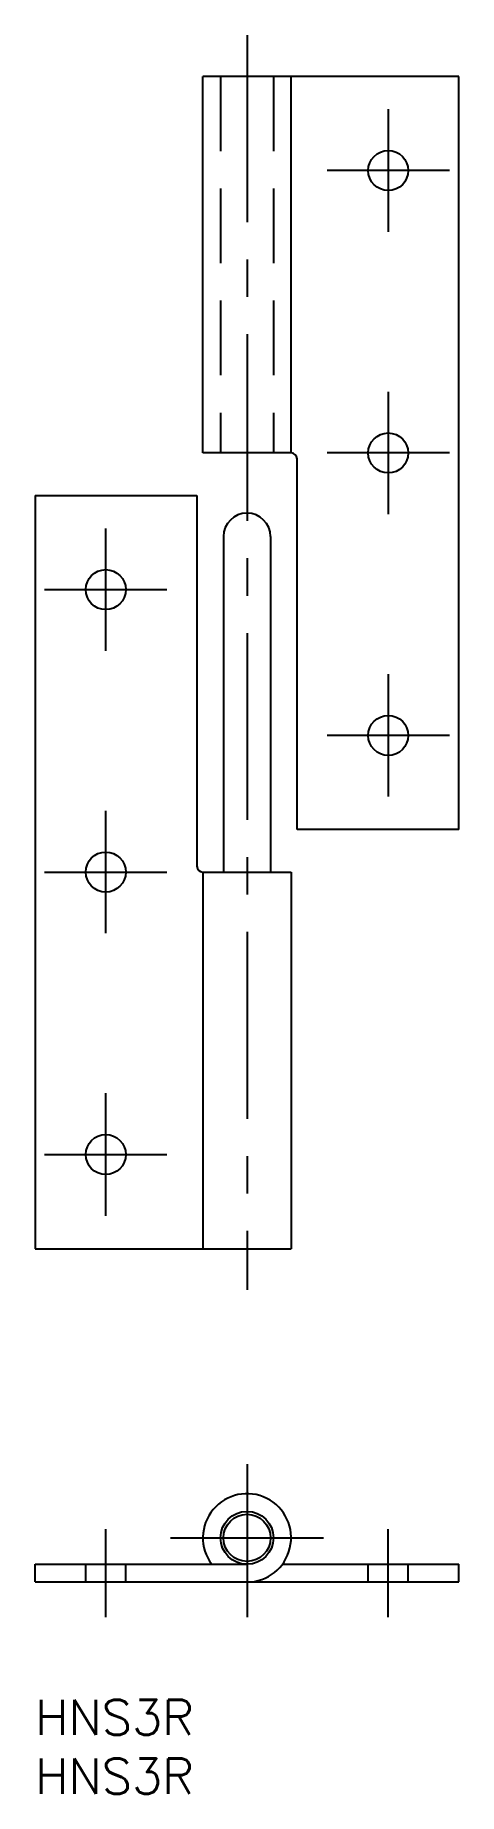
# Model space of a CAD drawing. Extents: x 0 to 36, y -8 to 141.
import ezdxf

# ---------------------------------------------------------------- set-up
doc = ezdxf.new("R2010")
doc.units = 0
doc.header["$LTSCALE"] = 0.5
doc.linetypes.add('CENTER', pattern=[50.8, 31.75, -6.35, 6.35, -6.35])
doc.linetypes.add('DASHED', pattern=[19.05, 12.7, -6.35])
doc.layers.get('0').update_dxf_attribs({"linetype": 'CONTINUOUS'})
for name, color, linetype in [('MSM_CENTER', 1, 'CENTER'), ('MSM_CONTINUOUS', 7, 'CONTINUOUS'), ('MSM_DASHED', 4, 'DASHED'), ('MSM_PART_NUMBER', 7, 'CONTINUOUS')]:
    doc.layers.add(name, color=color, linetype=linetype)
doc.styles.get("Standard").update_dxf_attribs({"font": 'txt.shx', "height": 3, "bigfont": 'bigfont.shx'})

# ---------------------------------------------------------------- blocks, each defined once
blk = doc.blocks.new('*U3')
at = {"layer": 'MSM_PART_NUMBER'}
blk.add_text('HNS3R', height=3, dxfattribs=at).set_placement((0, -3))
blk = doc.blocks.new('*U4')
at = {"layer": 'MSM_PART_NUMBER'}
blk.add_text('HNS3R', height=3, dxfattribs=at).set_placement((0, -8))

msp = doc.modelspace()

# ---------------------------------------------------------------- linework, layer by layer
for p, q in [((36, 137.93), (14.25, 137.93)), ((14.25, 105.93), (14.25, 137.93)), ((21.75, 105.93), (21.75, 137.93)), ((36, 73.93), (36, 137.93)), ((21.75, 105.93), (14.25, 105.93)), ((22.25, 73.93), (22.25, 105.43)), ((0, 102.32), (0, 38.32)), ((0, 102.32), (13.75, 102.32)), ((13.75, 102.32), (13.75, 70.82)), ((16, 98.82), (16, 70.32)), ((20, 98.82), (20, 70.32)), ((36, 73.93), (22.25, 73.93)), ((14.25, 70.32), (14.25, 38.32)), ((14.25, 70.32), (21.75, 70.32)), ((21.75, 70.32), (21.75, 38.32)), ((0, 38.32), (21.75, 38.32))]:
    msp.add_line(p, q)
for centre in [(30, 129.93), (30, 105.93), (6, 94.32), (30, 81.93), (6, 70.32), (6, 46.32)]:
    msp.add_circle(centre, 1.7)
for centre, radius, start, end in [((21.75, 105.43), 0.5, 0, 90), ((18, 98.82), 2, 0, 180), ((14.25, 70.82), 0.5, 180, 270)]:
    msp.add_arc(centre, radius, start, end)
at = {"layer": 'MSM_CENTER'}
for p, q in [((18, 141.43), (18, 34.82)), ((30, 135.13), (30, 124.73)), ((35.2, 129.93), (24.8, 129.93)), ((30, 111.13), (30, 100.73)), ((35.2, 105.93), (24.8, 105.93)), ((6, 89.12), (6, 99.52)), ((0.8, 94.32), (11.2, 94.32)), ((30, 87.13), (30, 76.73)), ((35.2, 81.93), (24.8, 81.93)), ((6, 65.12), (6, 75.52)), ((0.8, 70.32), (11.2, 70.32)), ((6, 41.12), (6, 51.52)), ((0.8, 46.32), (11.2, 46.32)), ((18, 20), (18, 7)), ((6, 7), (6, 14.5)), ((11.5, 13.75), (24.5, 13.75)), ((30, 7), (30, 14.5))]:
    msp.add_line(p, q, dxfattribs=at)
at = {"layer": 'MSM_CONTINUOUS'}
for p, q in [((0, 11.5), (18, 11.5)), ((0, 10), (0, 11.5)), ((21, 11.5), (36, 11.5)), ((36, 10), (36, 11.5)), ((0, 10), (36, 10))]:
    msp.add_line(p, q, dxfattribs=at)
for radius in [2.25, 2]:
    msp.add_circle((18, 13.75), radius, dxfattribs=at)
msp.add_arc((18, 13.75), 3.75, 270, 216.8699, dxfattribs=at)
at = {"layer": 'MSM_DASHED'}
for p, q in [((15.75, 137.93), (15.75, 105.93)), ((20.25, 137.93), (20.25, 105.93)), ((4.3, 10), (4.3, 11.5)), ((7.7, 10), (7.7, 11.5)), ((28.3, 10), (28.3, 11.5)), ((31.7, 10), (31.7, 11.5))]:
    msp.add_line(p, q, dxfattribs=at)

# ---------------------------------------------------------------- block references
at = {"layer": 'MSM_CONTINUOUS'}
for name in ['*U3', '*U4']:
    msp.add_blockref(name, (0, 0), dxfattribs=at)

doc.saveas('drawing.dxf')
